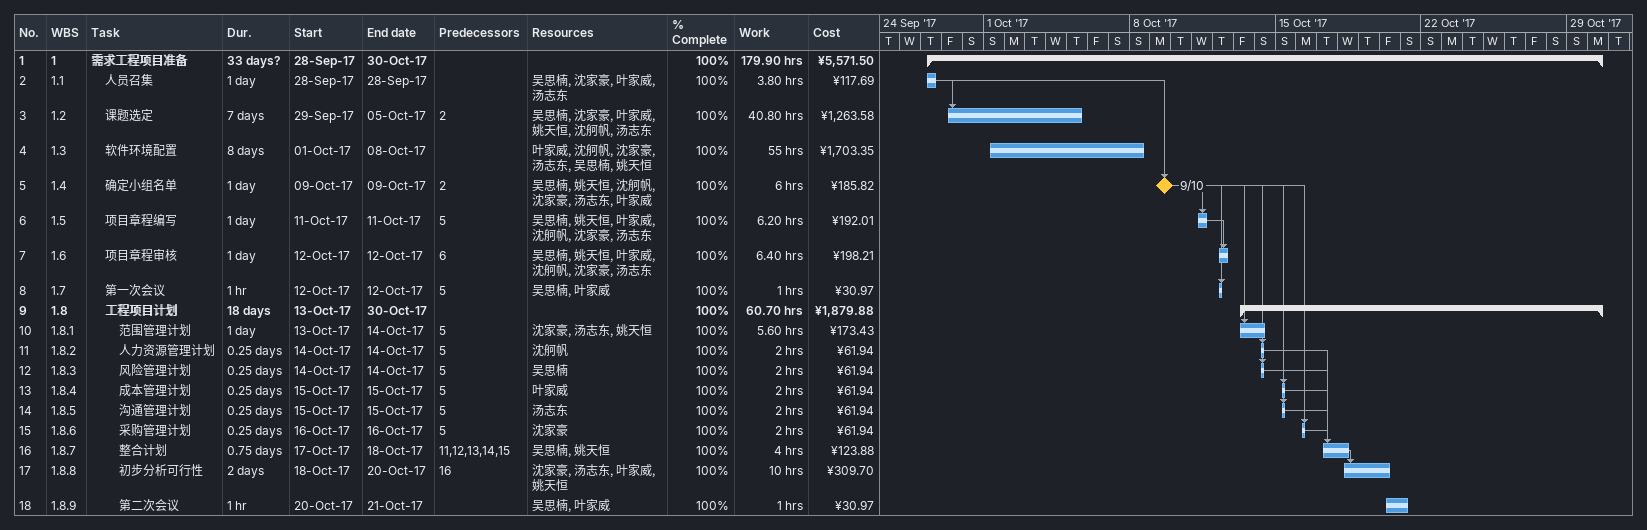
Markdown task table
| ID | WBS | Task | Duration | Start | Finish | Predecessors | Resources | % complete | Work (h) | Cost (¥) |
|---|---|---|---|---|---|---|---|---|---|---|
| 1 | 1 | **需求工程项目准备** | 33d? | 2017-09-28 | 2017-10-30 |  |  | 100 | 179.90 | 5571.50 |
| 2 | 1.1 | 人员召集 | 1d | 2017-09-28 | 2017-09-28 |  | 吴思楠, 沈家豪, 叶家威, 汤志东 | 100 | 3.80 | 117.69 |
| 3 | 1.2 | 课题选定 | 7d | 2017-09-29 | 2017-10-05 | 2 | 吴思楠, 沈家豪, 叶家威, 姚天恒, 沈舸帆, 汤志东 | 100 | 40.80 | 1263.58 |
| 4 | 1.3 | 软件环境配置 | 8d | 2017-10-01 | 2017-10-08 |  | 叶家威, 沈舸帆, 沈家豪, 汤志东, 吴思楠, 姚天恒 | 100 | 55 | 1703.35 |
| 5 | 1.4 | 确定小组名单 | 1d | 2017-10-09 | 2017-10-09 | 2 | 吴思楠, 姚天恒, 沈舸帆, 沈家豪, 汤志东, 叶家威 | 100 | 6 | 185.82 |
| 6 | 1.5 | 项目章程编写 | 1d | 2017-10-11 | 2017-10-11 | 5 | 吴思楠, 姚天恒, 叶家威, 沈舸帆, 沈家豪, 汤志东 | 100 | 6.20 | 192.01 |
| 7 | 1.6 | 项目章程审核 | 1d | 2017-10-12 | 2017-10-12 | 6 | 吴思楠, 姚天恒, 叶家威, 沈舸帆, 沈家豪, 汤志东 | 100 | 6.40 | 198.21 |
| 8 | 1.7 | 第一次会议 | 1h | 2017-10-12 | 2017-10-12 | 5 | 吴思楠, 叶家威 | 100 | 1 | 30.97 |
| 9 | 1.8 | **工程项目计划** | 18d | 2017-10-13 | 2017-10-30 |  |  | 100 | 60.70 | 1879.88 |
| 10 | 1.8.1 | 范围管理计划 | 1d | 2017-10-13 | 2017-10-14 | 5 | 沈家豪, 汤志东, 姚天恒 | 100 | 5.60 | 173.43 |
| 11 | 1.8.2 | 人力资源管理计划 | 0.25d | 2017-10-14 | 2017-10-14 | 5 | 沈舸帆 | 100 | 2 | 61.94 |
| 12 | 1.8.3 | 风险管理计划 | 0.25d | 2017-10-14 | 2017-10-14 | 5 | 吴思楠 | 100 | 2 | 61.94 |
| 13 | 1.8.4 | 成本管理计划 | 0.25d | 2017-10-15 | 2017-10-15 | 5 | 叶家威 | 100 | 2 | 61.94 |
| 14 | 1.8.5 | 沟通管理计划 | 0.25d | 2017-10-15 | 2017-10-15 | 5 | 汤志东 | 100 | 2 | 61.94 |
| 15 | 1.8.6 | 采购管理计划 | 0.25d | 2017-10-16 | 2017-10-16 | 5 | 沈家豪 | 100 | 2 | 61.94 |
| 16 | 1.8.7 | 整合计划 | 0.75d | 2017-10-17 | 2017-10-18 | 11, 12, 13, 14, 15 | 吴思楠, 姚天恒 | 100 | 4 | 123.88 |
| 17 | 1.8.8 | 初步分析可行性 | 2d | 2017-10-18 | 2017-10-20 | 16 | 沈家豪, 汤志东, 叶家威, 姚天恒 | 100 | 10 | 309.70 |
| 18 | 1.8.9 | 第二次会议 | 1h | 2017-10-20 | 2017-10-21 |  | 吴思楠, 叶家威 | 100 | 1 | 30.97 |
